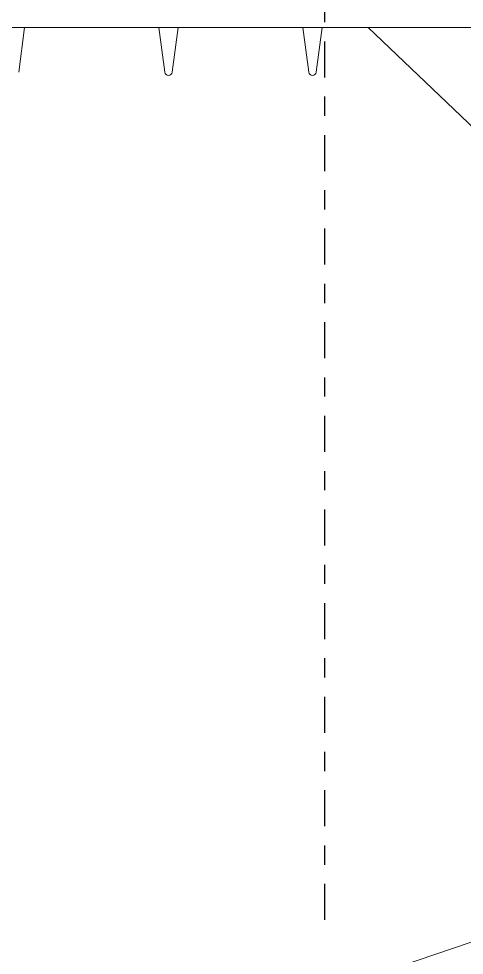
# Model space of a CAD drawing. Header units: inches. Extents: x -66.2 to 5.8, y 249.7 to 328.9.
# Drawn here: x -39.126 to -36.805, y 271.558 to 276.435 of the extents above; entities that cross this region are included whole.
import ezdxf

# ---------------------------------------------------------------- set-up
doc = ezdxf.new("R2010")
doc.units = ezdxf.units.IN
doc.header["$MEASUREMENT"] = 0
doc.linetypes.add('CENTER', pattern=[2, 1.25, -0.25, 0.25, -0.25])
for name, color, linetype, lineweight in [('DETAILS', 7, 'Continuous', 13), ('DIM', 3, 'Continuous', 13), ('REBAR', 2, 'CENTER', 30)]:
    doc.layers.add(name, color=color, linetype=linetype, lineweight=lineweight)

msp = doc.modelspace()

# ---------------------------------------------------------------- linework, layer by layer
at = {"layer": 'DETAILS', "color": 6, "lineweight": 20}
for p, q in [((-36.7458, 276.3903), (-40.7458, 276.3903)), ((-39.1262, 276.1564), (-39.0958, 276.3903)), ((-38.3654, 276.1564), (-38.3958, 276.3903)), ((-38.3262, 276.1564), (-38.2958, 276.3903)), ((-37.6154, 276.1564), (-37.6458, 276.3903)), ((-37.5762, 276.1564), (-37.5458, 276.3903)), ((-37.3058, 276.3903), (-36.7458, 275.856))]:
    msp.add_line(p, q, dxfattribs=at)
for centre in [(-38.3458, 276.1603), (-37.5958, 276.1603)]:
    msp.add_arc(centre, 0.02, 191.3099, 348.6901, dxfattribs=at)
at = {"layer": 'DIM'}
msp.add_lwpolyline([(-33.2451, 272.8217), (-37.8839, 271.2484), (-37.2286, 269.3164), (-40.446, 272.5338), (-39.7907, 270.6017), (-45.0161, 268.8296)], dxfattribs=at)
at = {"layer": 'REBAR', "ltscale": 0.15}
msp.add_line((-37.5305, 271.7423), (-37.5305, 325.695), dxfattribs=at)

doc.saveas('drawing.dxf')
